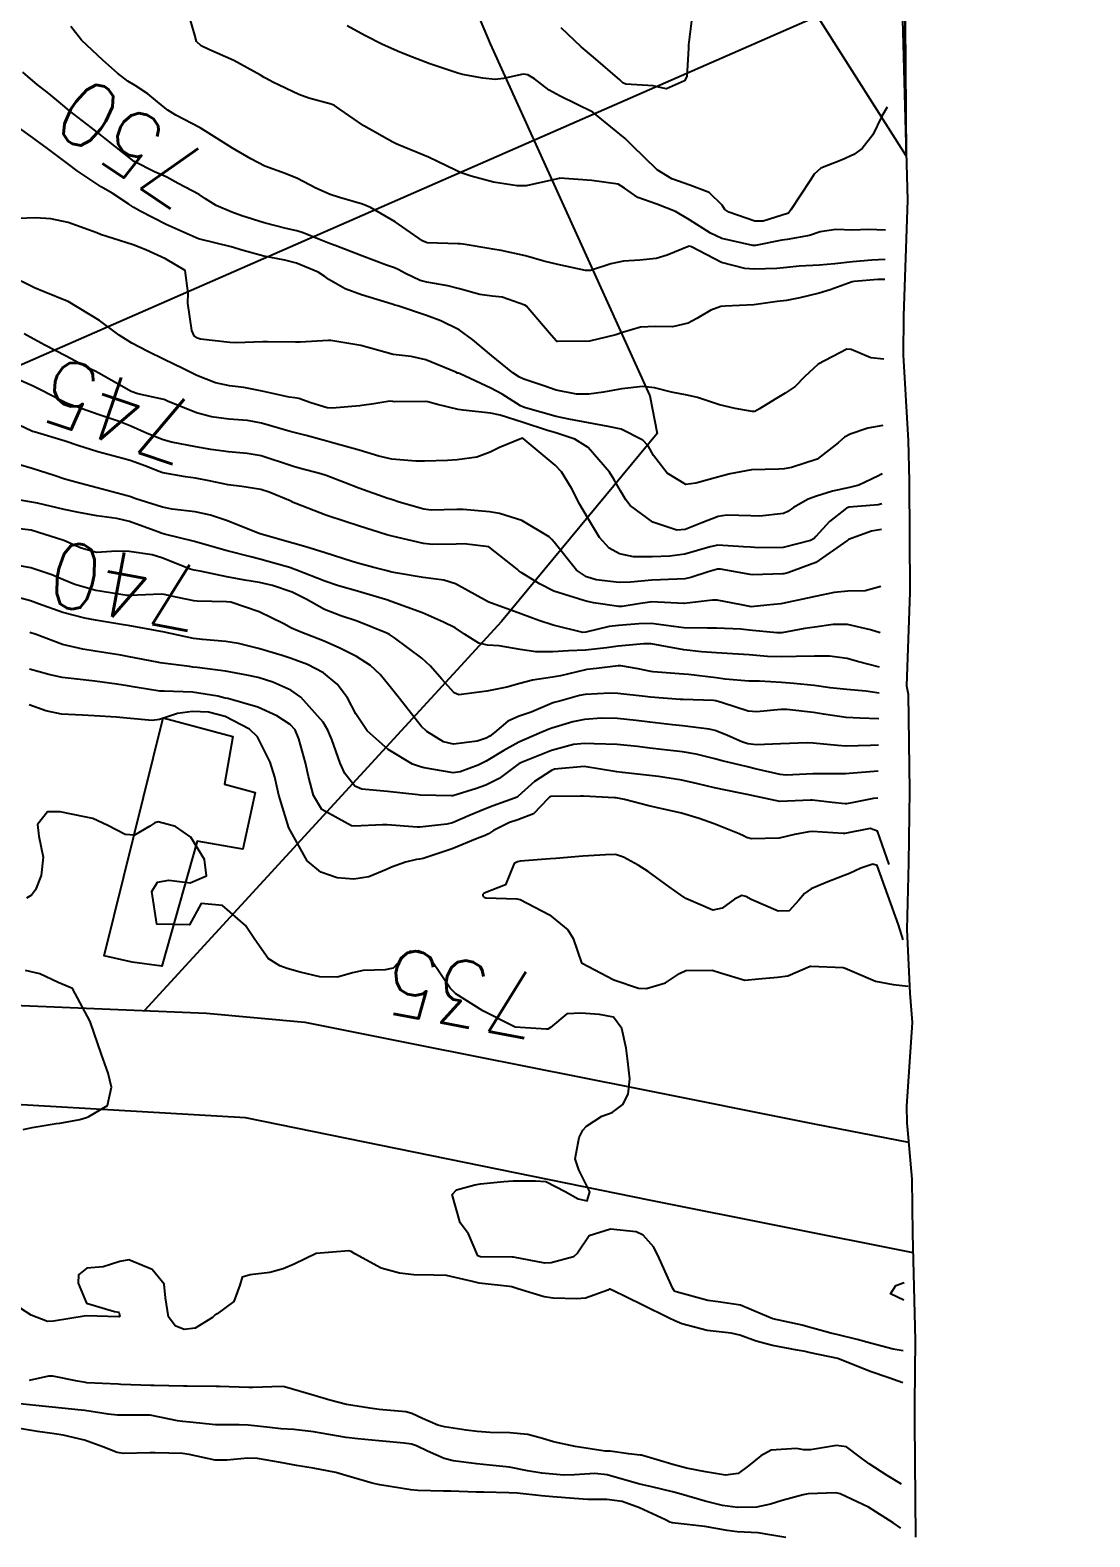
# Model space of a CAD drawing. Header units: metres. Extents: x 318500 to 325275, y 7408834 to 7428799.
# Drawn here: x 324068.4 to 324133.3, y 7420493.1 to 7420585.3 of the extents above; entities that cross this region are included whole.
import ezdxf
from ezdxf.enums import TextEntityAlignment as Align

# ---------------------------------------------------------------- set-up
doc = ezdxf.new("R2010")
doc.units = ezdxf.units.M
doc.header["$MEASUREMENT"] = 0
doc.linetypes.add('CONTINUO', pattern=[0])
for name, color, linetype in [('Area', 45, 'Continuous'), ('Cotas', 45, 'Continuous'), ('Curvas de Nivel 1m', 11, 'Continuous'), ('Curvas de Nivel 5m', 15, 'Continuous'), ('Edificações', 30, 'Continuous'), ('TEXTO', 45, 'Continuous'), ('Vias Primárias', 230, 'Continuous'), ('Vias Secundárias', 230, 'Continuous')]:
    doc.layers.add(name, color=color, linetype=linetype)
doc.styles.add('Style-STANDARD', font='STANDARD.shx')

msp = doc.modelspace()

# ---------------------------------------------------------------- linework, layer by layer
at = {"layer": 'Area'}
msp.add_lwpolyline([(324121.803, 7420585.949), (324122.112, 7420574.901), (324121.879, 7420567.82), (324121.842, 7420565.413), (324122.147, 7420560.204), (324122.21, 7420557.709), (324122.25, 7420550.921), (324122.045, 7420545.185), (324122.154, 7420544.686), (324122.24, 7420538.772), (324122.179, 7420534.36), (324122.073, 7420530.286), (324122.263, 7420526.39), (324122.4, 7420524.599), (324122.053, 7420519.484), (324122.076, 7420518.471), (324122.146, 7420517.575), (324122.377, 7420515.022), (324122.429, 7420511.676), (324122.58, 7420505.167), (324122.54, 7420501.293), (324122.54, 7420500.158), (324122.6, 7420493.119)], dxfattribs=at)
at = {"layer": 'Curvas de Nivel 1m', "flags": 128}
for points, elevation in [([(324120.77, 7420573.07), (324119.712, 7420573.094), (324118.765, 7420573.066), (324117.74, 7420573.091), (324116.763, 7420572.957), (324116.111, 7420572.739), (324114.756, 7420572.486), (324114.427, 7420572.441), (324112.817, 7420572.129), (324112.761, 7420572.118), (324112.653, 7420572.131), (324110.756, 7420572.547), (324110.057, 7420572.874), (324108.773, 7420573.692), (324107.917, 7420574.199), (324106.784, 7420574.66), (324105.615, 7420575.055), (324104.794, 7420575.633), (324104.421, 7420575.87), (324102.798, 7420576.095), (324100.853, 7420576.236), (324100.799, 7420576.23), (324100.711, 7420576.203), (324098.795, 7420575.781), (324098.237, 7420575.771), (324096.797, 7420576), (324095.412, 7420576.364), (324094.803, 7420576.575), (324094.453, 7420576.728), (324092.817, 7420577.524), (324090.977, 7420578.279), (324090.829, 7420578.341), (324090.632, 7420578.432), (324088.845, 7420579.448), (324087.347, 7420580.473), (324087.062, 7420580.677), (324086.863, 7420580.767), (324085.499, 7420581.133), (324084.869, 7420581.36), (324083.283, 7420582.119), (324082.878, 7420582.333), (324082.75, 7420582.403), (324082.522, 7420582.535), (324080.893, 7420583.429), (324079.377, 7420584.108), (324078.906, 7420584.324), (324078.62, 7420584.593), (324078.516, 7420584.994), (324078.039, 7420586.599)], 752), ([(324108.94, 7420586.19), (324108.719, 7420584.386), (324108.711, 7420584.192), (324108.622, 7420582.455), (324108.481, 7420582.194), (324107.374, 7420581.706), (324106.876, 7420581.806), (324106.547, 7420581.886), (324104.878, 7420581.996), (324104.705, 7420582.07), (324104.521, 7420582.245), (324102.901, 7420583.643), (324102.147, 7420584.278), (324100.927, 7420585.432)], 754), ([(324120.74, 7420571.26), (324119.939, 7420571.235), (324118.741, 7420571.129), (324117.666, 7420570.992), (324116.738, 7420570.919), (324115.49, 7420570.857), (324114.73, 7420570.784), (324114.123, 7420570.722), (324112.728, 7420570.677), (324112.158, 7420570.709), (324110.734, 7420571.076), (324108.896, 7420572.04), (324108.748, 7420572.087), (324107.412, 7420571.531), (324106.737, 7420571.323), (324105.74, 7420571.22), (324104.734, 7420571.164), (324103.975, 7420571.008), (324102.725, 7420570.591), (324102.413, 7420570.585), (324100.73, 7420570.957), (324099.863, 7420571.173), (324098.738, 7420571.49), (324097.266, 7420571.818), (324096.743, 7420571.897), (324094.921, 7420572.195), (324094.748, 7420572.217), (324094.602, 7420572.227), (324092.748, 7420572.292), (324092.658, 7420572.311), (324092.441, 7420572.405), (324091.447, 7420573.107), (324090.767, 7420573.561), (324089.272, 7420574.445), (324088.782, 7420574.645), (324087.371, 7420575.057), (324086.788, 7420575.243), (324085.927, 7420575.629), (324084.797, 7420576.21), (324084.046, 7420576.518), (324082.807, 7420576.975), (324081.943, 7420577.413), (324080.823, 7420578.074), (324080.039, 7420578.572), (324078.841, 7420579.322), (324077.361, 7420580.096), (324076.857, 7420580.392), (324076.583, 7420580.614), (324075.639, 7420581.4), (324074.873, 7420581.907), (324074.411, 7420582.182), (324073.793, 7420582.656), (324072.892, 7420583.461), (324071.588, 7420584.683), (324070.922, 7420585.511)], 751), ([(324120.87, 7420580.58), (324120.543, 7420580.033), (324119.995, 7420578.886), (324119.34, 7420578.045), (324118.826, 7420577.686), (324118.11, 7420577.352), (324116.811, 7420576.846), (324116.397, 7420576.495), (324116.167, 7420576.089), (324114.975, 7420574.301), (324114.832, 7420574.109), (324114.804, 7420574.085), (324114.779, 7420574.074), (324113.288, 7420573.61), (324112.772, 7420573.602), (324111.191, 7420574.154), (324110.947, 7420574.323), (324110.784, 7420574.591), (324109.991, 7420575.371), (324108.796, 7420575.816), (324107.69, 7420576.201), (324106.808, 7420576.759), (324105.267, 7420578.233), (324104.836, 7420578.667), (324102.86, 7420580.27), (324100.87, 7420581.259), (324100.193, 7420581.62), (324099.295, 7420582.314), (324098.884, 7420582.569), (324098.598, 7420582.611), (324097.39, 7420582.342), (324096.879, 7420582.278), (324096.135, 7420582.357), (324094.883, 7420582.585), (324094.606, 7420582.652), (324092.893, 7420583.236), (324091.571, 7420583.749), (324090.904, 7420584.013), (324089.946, 7420584.44), (324088.918, 7420584.962), (324087.843, 7420585.549)], 753), ([(324120.66, 7420565.18), (324119.868, 7420565.243), (324118.667, 7420565.766), (324118.401, 7420565.788), (324116.658, 7420564.859), (324115.821, 7420564.092), (324115.235, 7420563.507), (324114.635, 7420563.095), (324114.012, 7420562.733), (324113.064, 7420562.126), (324112.766, 7420561.98), (324112.618, 7420561.968), (324111.564, 7420562.146), (324110.623, 7420562.386), (324109.276, 7420562.827), (324108.628, 7420562.977), (324107.677, 7420563.152), (324106.632, 7420563.422), (324105.908, 7420563.496), (324104.631, 7420563.351), (324103.515, 7420563.143), (324102.628, 7420563.024), (324101.868, 7420563.037), (324100.63, 7420563.275), (324099.866, 7420563.535), (324098.636, 7420563.953), (324098.377, 7420564.064), (324097.966, 7420564.33), (324096.656, 7420565.392), (324095.518, 7420566.362), (324094.679, 7420566.96), (324093.558, 7420567.516), (324092.692, 7420567.84), (324090.929, 7420568.427), (324090.751, 7420568.48), (324090.701, 7420568.495), (324090.594, 7420568.538), (324088.707, 7420569.112), (324087.719, 7420569.474), (324086.716, 7420570.044), (324086.468, 7420570.235), (324086.06, 7420570.49), (324084.728, 7420571.046), (324084.025, 7420571.223), (324082.734, 7420571.471), (324081.464, 7420571.824), (324080.742, 7420572.038), (324078.823, 7420572.515), (324078.749, 7420572.537), (324078.596, 7420572.592), (324076.762, 7420573.41), (324075.208, 7420574.199), (324074.777, 7420574.443), (324074.467, 7420574.645), (324073.451, 7420575.324), (324072.79, 7420575.717), (324071.313, 7420576.685), (324070.806, 7420577.069), (324069.417, 7420578.115), (324068.827, 7420578.539), (324068.576, 7420578.724), (324066.848, 7420579.979)], 749), ([(324120.61, 7420561.11), (324119.685, 7420560.958), (324118.598, 7420560.593), (324118.253, 7420560.397), (324117.876, 7420560.061), (324116.58, 7420559.048), (324115.012, 7420558.541), (324114.574, 7420558.465), (324114.245, 7420558.441), (324112.573, 7420558.408), (324111.266, 7420558.15), (324110.721, 7420558.005), (324110.567, 7420557.973), (324109.158, 7420557.584), (324108.56, 7420557.502), (324107.414, 7420558.202), (324106.581, 7420559.286), (324106.247, 7420559.878), (324105.922, 7420560.22), (324104.6, 7420560.886), (324103.798, 7420561.056), (324102.605, 7420561.273), (324101.393, 7420561.497), (324100.611, 7420561.668), (324098.742, 7420562.195), (324098.619, 7420562.235), (324098.433, 7420562.323), (324097.313, 7420563.026), (324096.63, 7420563.395), (324094.743, 7420564.265), (324094.639, 7420564.306), (324094.587, 7420564.319), (324094.474, 7420564.372), (324092.651, 7420565.12), (324091.743, 7420565.324), (324090.655, 7420565.462), (324089.267, 7420565.838), (324088.663, 7420566.013), (324086.841, 7420566.303), (324086.667, 7420566.309), (324084.96, 7420566.211), (324084.665, 7420566.21), (324082.955, 7420566.237), (324082.666, 7420566.233), (324081.052, 7420566.167), (324080.664, 7420566.181), (324078.857, 7420566.397), (324078.668, 7420566.458), (324078.475, 7420566.592), (324078.336, 7420566.932), (324078.078, 7420568.596), (324078.097, 7420569.205), (324077.919, 7420570.598), (324076.73, 7420571.301), (324075.512, 7420571.855), (324074.743, 7420572.173), (324073.135, 7420572.664), (324072.752, 7420572.801), (324072.529, 7420572.897), (324070.763, 7420573.535), (324069.712, 7420573.76), (324068.766, 7420573.818), (324067.73, 7420573.771)], 748), ([(324120.57, 7420558.18), (324120.477, 7420558.125), (324120.346, 7420558.032), (324119.143, 7420557.463), (324118.559, 7420557.327), (324117.521, 7420557.1), (324116.551, 7420556.788), (324116.032, 7420556.603), (324115.133, 7420556.101), (324114.793, 7420555.85), (324114.534, 7420555.728), (324113.083, 7420555.573), (324112.532, 7420555.58), (324111.062, 7420555.622), (324110.531, 7420555.552), (324109.538, 7420555.162), (324108.518, 7420554.744), (324108.005, 7420554.707), (324106.525, 7420555.2), (324105.144, 7420556.231), (324104.876, 7420556.566), (324104.549, 7420557.115), (324104.148, 7420557.839), (324103.876, 7420558.25), (324102.582, 7420559.76), (324101.761, 7420560.278), (324100.595, 7420560.656), (324100.092, 7420560.804), (324098.605, 7420561.303), (324097.202, 7420561.75), (324096.613, 7420561.873), (324094.928, 7420562.054), (324094.616, 7420562.1), (324093.355, 7420562.389), (324092.776, 7420562.552), (324092.622, 7420562.578), (324090.759, 7420562.565), (324090.622, 7420562.583), (324090.447, 7420562.606), (324089.456, 7420562.442), (324088.74, 7420562.327), (324088.618, 7420562.311), (324086.92, 7420562.171), (324086.616, 7420562.201), (324085.607, 7420562.495), (324084.886, 7420562.769), (324084.623, 7420562.81), (324084.296, 7420562.841), (324082.627, 7420563.21), (324081.52, 7420563.438), (324080.63, 7420563.546), (324079.779, 7420563.716), (324078.636, 7420564.172), (324078.357, 7420564.312), (324077.774, 7420564.599), (324076.648, 7420565.144), (324075.642, 7420565.639), (324074.663, 7420566.144), (324073.887, 7420566.648), (324072.683, 7420567.527), (324070.771, 7420568.689), (324070.7, 7420568.726), (324069.288, 7420569.293), (324068.708, 7420569.533), (324067.134, 7420570.318)], 747), ([(324120.54, 7420556.33), (324120.311, 7420556.265), (324118.541, 7420556.119), (324118.485, 7420556.107), (324118.375, 7420556.052), (324117.346, 7420555.249), (324116.514, 7420554.318), (324116.396, 7420554.198), (324116.172, 7420554.085), (324114.506, 7420553.662), (324113.008, 7420553.622), (324112.505, 7420553.663), (324112.072, 7420553.703), (324110.506, 7420553.79), (324110.036, 7420553.698), (324108.501, 7420553.242), (324107.567, 7420553.132), (324106.499, 7420553.085), (324105.351, 7420553.08), (324104.5, 7420553.257), (324103.856, 7420553.603), (324103.27, 7420554.259), (324102.528, 7420555.478), (324102.078, 7420556.275), (324101.55, 7420557.28), (324100.944, 7420558.286), (324100.566, 7420558.689), (324098.612, 7420560.32), (324098.59, 7420560.332), (324098.49, 7420560.321), (324097.16, 7420559.763), (324096.577, 7420559.474), (324095.76, 7420559.17), (324094.57, 7420559.009), (324093.965, 7420558.983), (324092.568, 7420558.932), (324092.04, 7420558.936), (324090.57, 7420559.065), (324089.764, 7420559.246), (324088.577, 7420559.601), (324087.02, 7420560.037), (324086.585, 7420560.154), (324085.332, 7420560.499), (324084.593, 7420560.684), (324084.357, 7420560.749), (324082.601, 7420561.247), (324081.735, 7420561.411), (324080.604, 7420561.508), (324079.538, 7420561.639), (324078.61, 7420561.884), (324076.835, 7420562.607), (324076.687, 7420562.676), (324076.621, 7420562.701), (324075.036, 7420563.046), (324074.626, 7420563.201), (324073.403, 7420563.881), (324072.637, 7420564.321), (324072.41, 7420564.436), (324071.925, 7420564.671), (324070.65, 7420565.346), (324069.34, 7420566.03), (324068.665, 7420566.39), (324068.081, 7420566.726)], 746), ([(324120.48, 7420551.26), (324119.518, 7420550.996), (324118.474, 7420550.974), (324117.636, 7420550.899), (324116.469, 7420550.649), (324116.006, 7420550.548), (324114.462, 7420550.23), (324114.36, 7420550.213), (324113.501, 7420550.12), (324112.56, 7420550.027), (324112.459, 7420550.034), (324111.954, 7420550.138), (324110.464, 7420550.437), (324110.195, 7420550.433), (324108.46, 7420550.222), (324108.431, 7420550.22), (324106.462, 7420550.323), (324106.356, 7420550.317), (324105.784, 7420550.22), (324104.655, 7420550.039), (324104.457, 7420550.039), (324102.902, 7420550.263), (324102.461, 7420550.37), (324102.322, 7420550.412), (324100.47, 7420550.989), (324099.611, 7420551.437), (324098.478, 7420552.123), (324098.359, 7420552.202), (324098.229, 7420552.324), (324096.5, 7420553.702), (324094.983, 7420553.885), (324094.502, 7420553.85), (324093.061, 7420553.832), (324092.502, 7420553.887), (324090.597, 7420554.341), (324090.509, 7420554.362), (324090.256, 7420554.433), (324088.518, 7420554.97), (324087.763, 7420555.22), (324086.527, 7420555.631), (324084.695, 7420556.341), (324084.539, 7420556.414), (324084.347, 7420556.503), (324083.061, 7420557.041), (324082.547, 7420557.2), (324081.38, 7420557.379), (324080.549, 7420557.495), (324079.399, 7420557.724), (324078.553, 7420557.891), (324077.946, 7420557.981), (324076.556, 7420558.222), (324076.264, 7420558.321), (324075.518, 7420558.626), (324074.565, 7420558.976), (324074.112, 7420559.1), (324072.573, 7420559.498), (324071.361, 7420559.896), (324070.582, 7420560.149), (324068.686, 7420560.719), (324068.59, 7420560.75), (324068.538, 7420560.774), (324066.604, 7420561.688)], 744), ([(324120.44, 7420548.44), (324119.855, 7420548.619), (324118.443, 7420548.95), (324117.568, 7420548.938), (324116.441, 7420548.788), (324115.837, 7420548.691), (324114.435, 7420548.44), (324114.12, 7420548.428), (324112.437, 7420548.6), (324111.92, 7420548.655), (324110.438, 7420548.724), (324109.883, 7420548.724), (324108.438, 7420548.743), (324107.821, 7420548.815), (324106.442, 7420549), (324105.682, 7420548.981), (324104.44, 7420548.885), (324103.859, 7420548.829), (324102.433, 7420548.467), (324102.245, 7420548.459), (324100.439, 7420548.899), (324099.559, 7420549.188), (324098.449, 7420549.586), (324096.501, 7420550.308), (324096.46, 7420550.326), (324096.415, 7420550.35), (324094.471, 7420551.428), (324093.746, 7420551.654), (324092.474, 7420551.825), (324090.793, 7420552.101), (324090.478, 7420552.173), (324090.28, 7420552.225), (324089.458, 7420552.435), (324088.484, 7420552.697), (324088.144, 7420552.796), (324086.493, 7420553.329), (324085.296, 7420553.694), (324084.501, 7420553.923), (324082.574, 7420554.464), (324082.509, 7420554.486), (324082.38, 7420554.532), (324080.521, 7420555.29), (324079.466, 7420555.631), (324078.529, 7420555.828), (324077.134, 7420555.998), (324076.533, 7420556.116), (324074.898, 7420556.635), (324074.635, 7420556.733), (324074.541, 7420556.772), (324074.369, 7420556.815), (324072.546, 7420557.293), (324071.463, 7420557.59), (324070.552, 7420557.841), (324069.899, 7420558.046), (324068.558, 7420558.488), (324067.725, 7420558.728)], 743), ([(324120.41, 7420546.34), (324119.059, 7420546.687), (324118.418, 7420546.856), (324117.353, 7420547), (324116.419, 7420547.015), (324115.311, 7420546.988), (324114.419, 7420546.962), (324113.55, 7420546.987), (324112.42, 7420547.082), (324111.415, 7420547.14), (324110.42, 7420547.204), (324109.514, 7420547.266), (324108.422, 7420547.385), (324106.975, 7420547.654), (324106.425, 7420547.751), (324105.974, 7420547.765), (324104.424, 7420547.627), (324103.691, 7420547.519), (324102.421, 7420547.383), (324101.366, 7420547.335), (324100.42, 7420547.269), (324099.382, 7420547.268), (324098.421, 7420547.421), (324097.125, 7420547.631), (324096.423, 7420547.686), (324095.88, 7420547.806), (324095.01, 7420548.361), (324094.435, 7420548.736), (324093.726, 7420549.095), (324092.449, 7420549.661), (324090.52, 7420550.358), (324090.459, 7420550.377), (324090.332, 7420550.422), (324088.882, 7420550.861), (324088.465, 7420550.975), (324087.302, 7420551.302), (324086.471, 7420551.59), (324084.685, 7420552.29), (324084.479, 7420552.378), (324084.391, 7420552.413), (324084.012, 7420552.507), (324082.486, 7420552.936), (324081.941, 7420553.086), (324080.493, 7420553.456), (324079.271, 7420553.799), (324078.502, 7420554.015), (324076.65, 7420554.465), (324076.508, 7420554.507), (324076.251, 7420554.614), (324074.519, 7420555.244), (324073.748, 7420555.421), (324072.524, 7420555.594), (324071.409, 7420555.794), (324070.529, 7420555.984), (324068.891, 7420556.359), (324068.536, 7420556.43), (324066.766, 7420556.738)], 742), ([(324120.39, 7420544.75), (324119.567, 7420544.864), (324118.394, 7420544.968), (324117.381, 7420545.08), (324116.397, 7420545.211), (324115.171, 7420545.326), (324114.399, 7420545.39), (324113.054, 7420545.47), (324112.4, 7420545.487), (324110.953, 7420545.601), (324110.403, 7420545.678), (324108.71, 7420545.88), (324108.406, 7420545.904), (324106.559, 7420546.057), (324106.408, 7420546.077), (324105.64, 7420546.222), (324104.585, 7420546.41), (324104.412, 7420546.409), (324103.082, 7420546.26), (324102.491, 7420546.186), (324102.408, 7420546.169), (324100.893, 7420545.794), (324100.401, 7420545.715), (324099.171, 7420545.536), (324098.395, 7420545.33), (324097.601, 7420545.119), (324096.388, 7420544.871), (324094.658, 7420544.64), (324094.384, 7420544.758), (324093.62, 7420545.61), (324092.941, 7420546.392), (324092.407, 7420546.878), (324090.72, 7420548.123), (324090.429, 7420548.329), (324090.262, 7420548.423), (324088.44, 7420549.144), (324087.438, 7420549.472), (324086.451, 7420549.865), (324085.333, 7420550.491), (324084.464, 7420550.924), (324083.27, 7420551.32), (324082.47, 7420551.503), (324081.582, 7420551.654), (324080.473, 7420551.861), (324078.844, 7420552.208), (324078.477, 7420552.265), (324078.22, 7420552.327), (324077.585, 7420552.593), (324076.486, 7420553.029), (324075.908, 7420553.199), (324074.492, 7420553.416), (324073.718, 7420553.421), (324072.49, 7420553.355), (324071.552, 7420553.617), (324070.501, 7420554.081), (324068.51, 7420554.72), (324066.513, 7420554.927)], 741), ([(324120.35, 7420541.57), (324119.853, 7420541.543), (324118.345, 7420541.511), (324117.825, 7420541.538), (324116.346, 7420541.695), (324115.973, 7420541.713), (324114.345, 7420541.649), (324112.887, 7420541.582), (324112.345, 7420541.645), (324111.972, 7420541.761), (324111.097, 7420542.149), (324110.355, 7420542.462), (324109.973, 7420542.549), (324108.358, 7420542.744), (324107.743, 7420542.812), (324106.361, 7420542.965), (324105.51, 7420543.075), (324104.364, 7420543.198), (324103.4, 7420543.219), (324102.363, 7420543.132), (324101.65, 7420542.982), (324100.355, 7420542.599), (324100.131, 7420542.516), (324099.603, 7420542.301), (324098.344, 7420541.747), (324097.424, 7420541.244), (324096.332, 7420540.584), (324095.846, 7420540.347), (324094.757, 7420539.93), (324094.323, 7420539.88), (324092.539, 7420540.184), (324092.328, 7420540.235), (324091.841, 7420540.405), (324090.333, 7420541.303), (324089.06, 7420542.439), (324088.365, 7420543.481), (324087.856, 7420544.458), (324087.223, 7420545.302), (324086.395, 7420545.987), (324085.414, 7420546.49), (324084.405, 7420546.863), (324083.867, 7420547.049), (324082.414, 7420547.48), (324081.193, 7420547.774), (324080.42, 7420547.901), (324078.977, 7420548.019), (324078.423, 7420548.091), (324076.547, 7420548.49), (324076.429, 7420548.517), (324075.881, 7420548.618), (324074.434, 7420548.886), (324074.149, 7420548.928), (324072.438, 7420549.2), (324071.78, 7420549.33), (324070.445, 7420549.676), (324068.954, 7420550.211), (324068.455, 7420550.383), (324067.182, 7420550.733)], 739), ([(324120.33, 7420539.98), (324118.551, 7420539.824), (324118.326, 7420539.814), (324116.584, 7420539.819), (324116.326, 7420539.813), (324114.697, 7420539.731), (324114.325, 7420539.76), (324112.787, 7420540.125), (324112.331, 7420540.237), (324110.786, 7420540.605), (324110.336, 7420540.731), (324109.178, 7420541.017), (324108.34, 7420541.151), (324107.254, 7420541.288), (324106.342, 7420541.386), (324105.596, 7420541.475), (324104.344, 7420541.6), (324102.95, 7420541.647), (324102.344, 7420541.662), (324101.686, 7420541.613), (324100.34, 7420541.244), (324098.509, 7420540.494), (324098.331, 7420540.412), (324098.27, 7420540.381), (324098.192, 7420540.321), (324097.133, 7420539.516), (324096.312, 7420539.113), (324095.743, 7420538.914), (324094.302, 7420538.474), (324094.21, 7420538.463), (324092.302, 7420538.506), (324092.185, 7420538.518), (324090.303, 7420538.733), (324088.735, 7420538.874), (324088.306, 7420539.06), (324087.686, 7420539.831), (324087.4, 7420540.464), (324086.901, 7420541.912), (324086.654, 7420542.475), (324086.357, 7420542.967), (324085.006, 7420544.494), (324084.384, 7420544.936), (324083.296, 7420545.423), (324082.392, 7420545.695), (324081.701, 7420545.849), (324080.395, 7420546.088), (324078.656, 7420546.319), (324078.398, 7420546.344), (324078.187, 7420546.372), (324076.4, 7420546.595), (324076.384, 7420546.594), (324076.313, 7420546.611), (324074.405, 7420546.994), (324073.987, 7420547.064), (324072.41, 7420547.306), (324071.655, 7420547.428), (324070.416, 7420547.729), (324068.816, 7420548.322), (324068.426, 7420548.456)], 738), ([(324120.3, 7420538.33), (324120.041, 7420538.296), (324118.718, 7420538.046), (324118.373, 7420537.975), (324118.299, 7420537.973), (324117.506, 7420538.062), (324116.302, 7420538.199), (324116.181, 7420538.203), (324114.3, 7420538.11), (324112.306, 7420538.538), (324111.801, 7420538.645), (324110.312, 7420538.954), (324109.296, 7420539.195), (324108.318, 7420539.414), (324106.884, 7420539.639), (324106.322, 7420539.705), (324104.671, 7420539.888), (324104.325, 7420539.933), (324102.33, 7420540.26), (324100.527, 7420540.087), (324100.326, 7420540.023), (324099.286, 7420539.335), (324098.302, 7420538.442), (324098.23, 7420538.392), (324098.066, 7420538.322), (324096.768, 7420537.86), (324096.29, 7420537.674), (324095.361, 7420537.277), (324094.277, 7420536.811), (324093.928, 7420536.722), (324092.272, 7420536.556), (324092.119, 7420536.555), (324090.274, 7420536.699), (324090.001, 7420536.697), (324088.272, 7420536.616), (324088.09, 7420536.636), (324086.287, 7420537.621), (324085.773, 7420538.485), (324085.47, 7420539.647), (324085.285, 7420540.49), (324084.877, 7420541.96), (324084.648, 7420542.497), (324084.355, 7420542.829), (324083.522, 7420543.354), (324082.37, 7420543.881), (324080.527, 7420544.409), (324080.378, 7420544.444), (324079.915, 7420544.565), (324078.382, 7420544.815), (324076.635, 7420544.858), (324076.383, 7420544.872), (324074.872, 7420545.12), (324074.386, 7420545.197), (324073.735, 7420545.298), (324072.388, 7420545.472), (324071.306, 7420545.593), (324070.39, 7420545.708), (324069.573, 7420545.884), (324068.395, 7420546.219)], 737), ([(324121, 7420534.26), (324120.274, 7420536.298), (324119.834, 7420536.477), (324118.272, 7420536.156), (324118.172, 7420536.151), (324116.273, 7420536.281), (324116.083, 7420536.272), (324115.205, 7420536.096), (324114.268, 7420535.872), (324112.562, 7420535.832), (324112.268, 7420535.919), (324112.128, 7420535.991), (324111.825, 7420536.137), (324110.279, 7420536.747), (324109.378, 7420537.075), (324108.288, 7420537.407), (324106.741, 7420537.756), (324106.295, 7420537.853), (324104.803, 7420538.232), (324104.301, 7420538.334), (324104.192, 7420538.35), (324102.303, 7420538.445), (324102.116, 7420538.45), (324100.302, 7420538.423), (324100.209, 7420538.384), (324100.123, 7420538.293), (324099.231, 7420537.361), (324098.28, 7420536.999), (324097.762, 7420536.841), (324096.788, 7420536.335), (324096.471, 7420536.134), (324096.267, 7420536.046), (324095.781, 7420535.863), (324094.259, 7420535.222), (324092.483, 7420534.628), (324092.252, 7420534.586), (324092.081, 7420534.572), (324091.394, 7420534.409), (324090.554, 7420534.108), (324090.243, 7420533.954), (324089.169, 7420533.503), (324088.234, 7420533.378), (324087.22, 7420533.45), (324086.233, 7420533.788), (324085.391, 7420534.488), (324084.27, 7420536.5), (324083.659, 7420538.51), (324083.411, 7420539.613), (324083.13, 7420540.518), (324082.343, 7420542.077), (324081.864, 7420542.537), (324080.361, 7420543.318), (324079.359, 7420543.576), (324078.366, 7420543.629), (324077.46, 7420543.497), (324076.358, 7420543.13), (324075.904, 7420543.069), (324074.359, 7420543.218), (324073.732, 7420543.274), (324072.361, 7420543.362), (324071.641, 7420543.391), (324070.362, 7420543.465), (324069.407, 7420543.662), (324068.37, 7420544.039)], 736), ([(324068.02, 7420518.063), (324068.553, 7420518.181), (324070.026, 7420518.42), (324070.259, 7420518.454), (324071.479, 7420518.668), (324071.896, 7420518.798), (324072.033, 7420518.847), (324073.169, 7420519.523), (324073.414, 7420520.646), (324073.211, 7420521.506), (324072.809, 7420522.653), (324072.11, 7420524.66), (324071.033, 7420526.677), (324070.4, 7420526.944), (324070.144, 7420527.046), (324069.023, 7420527.582), (324068.151, 7420527.773)], 734), ([(324121.83, 7420502.57), (324120.965, 7420502.877), (324119.839, 7420503.256), (324117.85, 7420504.05), (324116.182, 7420504.403), (324115.854, 7420504.471), (324115.374, 7420504.565), (324113.857, 7420504.847), (324112.855, 7420505.11), (324111.864, 7420505.484), (324111.327, 7420505.6), (324109.866, 7420505.772), (324108.318, 7420506.176), (324107.873, 7420506.357), (324107.537, 7420506.523), (324105.887, 7420507.344), (324104.04, 7420508.238), (324103.901, 7420508.296), (324103.856, 7420508.285), (324103.776, 7420508.241), (324102.414, 7420507.733), (324101.892, 7420507.698), (324100.43, 7420507.744), (324099.893, 7420507.826), (324098.278, 7420508.314), (324097.902, 7420508.431), (324097.769, 7420508.454), (324095.905, 7420508.659), (324095.498, 7420508.754), (324093.911, 7420509.133), (324093.138, 7420509.155), (324091.912, 7420509.178), (324091.043, 7420509.279), (324089.917, 7420509.575), (324088.307, 7420510.444), (324088.089, 7420510.605), (324087.932, 7420510.642), (324085.93, 7420510.48), (324084.589, 7420509.825), (324083.915, 7420509.529), (324083.108, 7420509.316), (324081.91, 7420509.169), (324081.419, 7420509.026), (324081.271, 7420508.539), (324080.898, 7420507.531), (324079.873, 7420506.791), (324079.729, 7420506.704), (324079.597, 7420506.563), (324078.536, 7420505.901), (324077.863, 7420505.832), (324077.318, 7420506.042), (324076.897, 7420506.595), (324076.714, 7420507.771), (324076.64, 7420508.599), (324075.913, 7420509.493), (324074.476, 7420510.078), (324073.92, 7420509.993), (324072.908, 7420509.657), (324071.914, 7420509.57), (324071.406, 7420509.169), (324071.367, 7420508.668), (324071.882, 7420507.439), (324073.597, 7420506.92), (324073.874, 7420506.88), (324073.933, 7420506.639), (324073.87, 7420506.595), (324071.87, 7420506.66), (324069.867, 7420506.341), (324069.494, 7420506.323), (324068.506, 7420506.71), (324067.876, 7420507.118)], 734), ([(324121.89, 7420507.62), (324121.071, 7420508.008), (324121.393, 7420508.52), (324121.91, 7420508.71)], 736), ([(324121.75, 7420496.36), (324120.862, 7420496.9), (324119.764, 7420497.615), (324119.21, 7420498.028), (324118.39, 7420498.654), (324117.777, 7420498.729), (324116.172, 7420498.472), (324115.774, 7420498.471), (324115.314, 7420498.545), (324113.774, 7420498.454), (324113.144, 7420498.109), (324112.395, 7420497.486), (324111.753, 7420497.025), (324110.982, 7420496.912), (324109.754, 7420497.122), (324108.592, 7420497.337), (324107.761, 7420497.563), (324105.838, 7420498.14), (324105.769, 7420498.151), (324105.055, 7420498.221), (324103.924, 7420498.39), (324103.771, 7420498.385), (324103.628, 7420498.385), (324101.774, 7420498.681), (324100.45, 7420498.953), (324099.779, 7420499.167), (324098.89, 7420499.412), (324097.782, 7420499.506), (324096.578, 7420499.536), (324095.783, 7420499.598), (324095.106, 7420499.673), (324093.785, 7420499.867), (324093.389, 7420499.979), (324092.437, 7420500.39), (324091.794, 7420500.686), (324091.418, 7420500.781), (324089.798, 7420500.943), (324089.212, 7420501.015), (324087.802, 7420501.24), (324086.769, 7420501.502), (324085.81, 7420501.797), (324083.997, 7420502.319), (324083.818, 7420502.34), (324082.06, 7420502.283), (324081.816, 7420502.286), (324080.027, 7420502.347), (324079.817, 7420502.347), (324078.041, 7420502.353), (324077.817, 7420502.357), (324076.019, 7420502.405), (324075.817, 7420502.408), (324073.986, 7420502.469), (324073.817, 7420502.473), (324071.915, 7420502.563), (324071.819, 7420502.576), (324071.328, 7420502.667), (324069.824, 7420502.971), (324069.554, 7420502.964), (324068.38, 7420502.712)], 733), ([(324121.71, 7420493.67), (324121.228, 7420494.005), (324119.724, 7420494.967), (324118.003, 7420495.779), (324117.737, 7420495.833), (324116.039, 7420495.772), (324115.735, 7420495.721), (324114.457, 7420495.364), (324113.726, 7420495.145), (324112.874, 7420494.962), (324111.722, 7420494.939), (324110.8, 7420495.068), (324109.727, 7420495.323), (324108.12, 7420495.79), (324107.736, 7420495.89), (324106.478, 7420496.199), (324105.742, 7420496.374), (324105.524, 7420496.433), (324103.75, 7420496.933), (324102.987, 7420497.012), (324101.75, 7420496.933), (324101.094, 7420496.925), (324099.751, 7420497.034), (324098.867, 7420497.189), (324097.756, 7420497.404), (324096.552, 7420497.538), (324095.759, 7420497.619), (324094.324, 7420497.799), (324093.763, 7420497.933), (324092.739, 7420498.385), (324092.084, 7420498.706), (324091.774, 7420498.805), (324091.312, 7420498.867), (324089.776, 7420499.017), (324088.482, 7420499.144), (324087.778, 7420499.228), (324086.722, 7420499.409), (324085.781, 7420499.563), (324084.569, 7420499.705), (324083.783, 7420499.76), (324083.099, 7420499.826), (324081.784, 7420499.979), (324081.236, 7420499.99), (324079.784, 7420499.986), (324078.209, 7420500.153), (324077.786, 7420500.201), (324077.446, 7420500.245), (324075.79, 7420500.585), (324075.767, 7420500.587), (324073.79, 7420500.59), (324073.217, 7420500.646), (324071.793, 7420500.869), (324071.555, 7420500.903), (324069.796, 7420501.078), (324069.384, 7420501.108), (324067.799, 7420501.286)], 732), ([(324114.676, 7420493.115), (324113.702, 7420493.269), (324112.974, 7420493.382), (324111.703, 7420493.462), (324111.089, 7420493.524), (324109.706, 7420493.775), (324107.897, 7420493.989), (324107.708, 7420494.002), (324107.568, 7420494.041), (324107.316, 7420494.186), (324105.721, 7420494.923), (324104.653, 7420495.299), (324103.728, 7420495.422), (324102.559, 7420495.42), (324101.728, 7420495.483), (324100.412, 7420495.597), (324099.731, 7420495.659), (324098.233, 7420495.812), (324097.733, 7420495.835), (324096.198, 7420495.87), (324095.733, 7420495.879), (324094.167, 7420495.93), (324093.734, 7420495.944), (324092.154, 7420495.973), (324091.734, 7420496.011), (324089.838, 7420496.32), (324089.739, 7420496.341), (324089.372, 7420496.426), (324087.747, 7420496.898), (324087.136, 7420497.073), (324085.753, 7420497.354), (324084.734, 7420497.512), (324083.758, 7420497.7), (324082.349, 7420497.934), (324081.761, 7420497.958), (324080.474, 7420497.835), (324079.759, 7420497.831), (324078.158, 7420498.182), (324077.765, 7420498.248), (324076.092, 7420498.278), (324075.765, 7420498.277), (324074.158, 7420498.24), (324073.765, 7420498.308), (324072.884, 7420498.649), (324071.774, 7420499.06), (324070.465, 7420499.367), (324069.778, 7420499.471), (324068.892, 7420499.586), (324067.781, 7420499.776)], 731)]:
    msp.add_lwpolyline(points, dxfattribs=dict(at, elevation=elevation))
at = {"layer": 'Curvas de Nivel 5m', "flags": 128}
for points, elevation in [([(324120.73, 7420570.05), (324120.293, 7420570.034), (324118.853, 7420569.924), (324118.728, 7420569.892), (324117.389, 7420569.401), (324116.717, 7420569.211), (324115.527, 7420568.912), (324114.707, 7420568.762), (324114.132, 7420568.689), (324112.704, 7420568.499), (324110.965, 7420568.418), (324110.702, 7420568.391), (324110.082, 7420568.169), (324109.224, 7420567.65), (324108.688, 7420567.382), (324107.736, 7420567.147), (324106.684, 7420567.159), (324105.778, 7420567.13), (324104.678, 7420566.795), (324104.269, 7420566.653), (324102.67, 7420566.27), (324100.708, 7420566.251), (324100.67, 7420566.258), (324100.615, 7420566.291), (324100.208, 7420566.766), (324098.887, 7420568.317), (324098.797, 7420568.414), (324098.702, 7420568.482), (324097.323, 7420568.957), (324096.707, 7420569.024), (324095.949, 7420569.116), (324094.711, 7420569.466), (324093.984, 7420569.653), (324092.715, 7420569.875), (324092.298, 7420569.988), (324091.412, 7420570.42), (324090.954, 7420570.657), (324090.725, 7420570.754), (324090.234, 7420570.928), (324088.736, 7420571.496), (324087.102, 7420572.118), (324086.747, 7420572.252), (324086.133, 7420572.489), (324085.145, 7420572.894), (324084.758, 7420573.018), (324084.108, 7420573.169), (324082.765, 7420573.516), (324081.388, 7420573.934), (324080.774, 7420574.154), (324079.828, 7420574.574), (324079.177, 7420574.977), (324078.786, 7420575.232), (324077.485, 7420575.911), (324076.797, 7420576.295), (324076.587, 7420576.402), (324076.048, 7420576.621), (324074.809, 7420577.268), (324073.021, 7420578.667), (324072.832, 7420578.828), (324072.172, 7420579.344), (324070.855, 7420580.358), (324070.441, 7420580.696), (324069.578, 7420581.42), (324068.873, 7420581.973), (324068.462, 7420582.312), (324068.001, 7420582.733)], 750), ([(324120.52, 7420554.75), (324119.911, 7420554.644), (324118.511, 7420554.143), (324118.456, 7420554.106), (324118.394, 7420554.052), (324116.497, 7420552.743), (324114.804, 7420552.105), (324114.547, 7420552.051), (324114.489, 7420552.043), (324112.635, 7420551.982), (324112.488, 7420551.993), (324111.684, 7420552.142), (324110.669, 7420552.334), (324110.492, 7420552.328), (324109.923, 7420552.169), (324108.857, 7420551.812), (324108.483, 7420551.744), (324107.013, 7420551.673), (324106.482, 7420551.652), (324105.177, 7420551.532), (324104.479, 7420551.506), (324103.07, 7420551.672), (324102.484, 7420551.856), (324101.872, 7420552.276), (324100.507, 7420553.97), (324100.364, 7420554.148), (324100.198, 7420554.295), (324098.525, 7420555.304), (324097.146, 7420555.726), (324096.532, 7420555.828), (324094.921, 7420555.979), (324094.534, 7420555.979), (324092.983, 7420555.944), (324092.534, 7420555.989), (324091.016, 7420556.423), (324090.66, 7420556.547), (324090.542, 7420556.583), (324090.332, 7420556.642), (324088.548, 7420557.279), (324087.703, 7420557.614), (324086.556, 7420558.052), (324086.226, 7420558.153), (324084.899, 7420558.505), (324084.561, 7420558.598), (324084.432, 7420558.641), (324082.571, 7420559.262), (324081.714, 7420559.401), (324080.574, 7420559.499), (324079.496, 7420559.651), (324078.578, 7420559.812), (324077.081, 7420560.104), (324076.584, 7420560.236), (324075.607, 7420560.625), (324074.597, 7420561.076), (324073.891, 7420561.356), (324072.607, 7420561.781), (324070.924, 7420562.377), (324070.617, 7420562.509), (324070.223, 7420562.696), (324069.164, 7420563.251), (324068.628, 7420563.512), (324067.245, 7420564.122)], 745), ([(324120.37, 7420543.18), (324119.198, 7420543.211), (324118.368, 7420543.265), (324116.979, 7420543.462), (324116.372, 7420543.552), (324114.738, 7420543.741), (324114.375, 7420543.747), (324112.896, 7420543.601), (324112.373, 7420543.641), (324110.8, 7420544.154), (324110.382, 7420544.277), (324110.246, 7420544.298), (324108.382, 7420544.35), (324108.214, 7420544.36), (324106.384, 7420544.5), (324106.064, 7420544.536), (324104.387, 7420544.729), (324103.901, 7420544.734), (324102.386, 7420544.654), (324102.057, 7420544.602), (324100.91, 7420544.285), (324100.496, 7420544.171), (324100.378, 7420544.128), (324099.089, 7420543.59), (324098.365, 7420543.336), (324097.659, 7420543.029), (324096.84, 7420542.335), (324096.567, 7420542.119), (324096.347, 7420542), (324095.794, 7420541.798), (324094.342, 7420541.616), (324093.73, 7420541.765), (324092.706, 7420542.395), (324092.355, 7420542.733), (324091.045, 7420544.413), (324090.388, 7420545.235), (324089.847, 7420545.881), (324089.255, 7420546.437), (324088.408, 7420546.99), (324087.389, 7420547.492), (324086.422, 7420547.918), (324084.956, 7420548.495), (324084.433, 7420548.726), (324083.964, 7420548.98), (324082.448, 7420549.712), (324080.711, 7420550.302), (324080.457, 7420550.339), (324078.667, 7420550.367), (324078.457, 7420550.39), (324077.482, 7420550.595), (324076.638, 7420550.784), (324076.462, 7420550.804), (324074.544, 7420550.722), (324074.461, 7420550.72), (324074.382, 7420550.719), (324072.464, 7420551.026), (324071.171, 7420551.383), (324070.47, 7420551.668), (324069.759, 7420551.987), (324068.477, 7420552.415), (324066.675, 7420552.738)], 740), ([(324121.86, 7420504.52), (324121.229, 7420504.633), (324119.86, 7420504.993), (324119.04, 7420505.211), (324117.864, 7420505.493), (324117.415, 7420505.606), (324115.87, 7420506.03), (324115.662, 7420506.082), (324113.876, 7420506.484), (324113.24, 7420506.749), (324111.888, 7420507.306), (324110.523, 7420507.518), (324109.892, 7420507.601), (324107.954, 7420508.124), (324107.9, 7420508.148), (324107.855, 7420508.181), (324107.753, 7420508.331), (324106.923, 7420510.195), (324106.59, 7420510.854), (324105.944, 7420511.594), (324105.524, 7420511.795), (324103.947, 7420511.962), (324102.645, 7420511.551), (324101.932, 7420510.498), (324101.684, 7420510.264), (324100.314, 7420509.895), (324099.924, 7420509.89), (324098.002, 7420510.246), (324097.929, 7420510.249), (324096, 7420510.269), (324095.929, 7420510.282), (324095.834, 7420510.341), (324095.266, 7420511.673), (324094.754, 7420512.358), (324094.258, 7420514.084), (324094.521, 7420514.362), (324095.648, 7420514.682), (324095.986, 7420514.734), (324097.428, 7420514.886), (324097.989, 7420514.911), (324099.36, 7420514.928), (324099.989, 7420514.88), (324101.173, 7420514.272), (324101.973, 7420513.814), (324102.525, 7420513.701), (324102.675, 7420514.253), (324102, 7420515.597), (324101.786, 7420516.263), (324102.023, 7420517.572), (324102.261, 7420518.025), (324102.473, 7420518.256), (324103.414, 7420518.872), (324104.043, 7420519.108), (324104.698, 7420519.583), (324105.021, 7420520.226), (324105.131, 7420521.167), (324105.005, 7420522.226), (324104.899, 7420523.029), (324104.638, 7420524.232), (324104.12, 7420524.92), (324103.271, 7420525.1), (324102.124, 7420525.166), (324101.265, 7420525.13), (324100.266, 7420524.288), (324100.109, 7420524.191), (324100.004, 7420524.187), (324098.11, 7420524.32), (324096.125, 7420525.325), (324094.481, 7420526.365), (324094.145, 7420526.709), (324092.991, 7420528.388), (324092.609, 7420528.828), (324092.176, 7420528.993), (324091.642, 7420528.939), (324091.102, 7420528.411), (324090.65, 7420527.927), (324090.161, 7420527.819), (324088.822, 7420527.778), (324088.158, 7420527.635), (324087.241, 7420527.376), (324086.154, 7420527.386), (324084.958, 7420527.685), (324084.154, 7420527.909), (324083.709, 7420528.06), (324083, 7420528.517), (324082.177, 7420529.676), (324081.607, 7420530.539), (324080.208, 7420531.758), (324078.907, 7420531.875), (324078.19, 7420530.58), (324076.19, 7420530.61), (324075.886, 7420532.615), (324076.226, 7420533.186), (324076.93, 7420533.302), (324078.226, 7420533.139), (324079.221, 7420533.579), (324079.1, 7420534.571), (324078.26, 7420535.939), (324077.341, 7420536.594), (324076.274, 7420536.87), (324076.063, 7420536.823), (324075.768, 7420536.618), (324074.826, 7420536.067), (324074.262, 7420536.105), (324073.198, 7420536.651), (324072.276, 7420537.07), (324071.761, 7420537.184), (324070.282, 7420537.482), (324069.496, 7420537.487), (324068.885, 7420536.711), (324068.966, 7420536.002), (324069.231, 7420534.705), (324069.123, 7420533.601), (324068.777, 7420532.712), (324068.531, 7420532.399), (324068.212, 7420532.203)], 735), ([(324121.86, 7420529.66), (324121.559, 7420530.584), (324120.252, 7420534.197), (324119.995, 7420534.29), (324119.255, 7420534.04), (324118.57, 7420533.722), (324118.243, 7420533.59), (324117.131, 7420533.172), (324116.231, 7420532.785), (324115.812, 7420532.501), (324115.468, 7420532.088), (324114.879, 7420531.424), (324114.21, 7420531.401), (324112.547, 7420532.125), (324112.223, 7420532.302), (324111.981, 7420532.376), (324111.528, 7420532.14), (324110.777, 7420531.586), (324110.21, 7420531.467), (324108.562, 7420532.177), (324108.223, 7420532.412), (324107.528, 7420532.893), (324106.245, 7420533.845), (324105.646, 7420534.219), (324104.73, 7420534.708), (324104.256, 7420534.875), (324103.64, 7420534.863), (324102.255, 7420534.765), (324100.603, 7420534.634), (324100.253, 7420534.605), (324098.413, 7420534.479), (324098.251, 7420534.419), (324098.181, 7420534.391), (324098.045, 7420534.322), (324097.53, 7420533.027), (324096.223, 7420532.508), (324096.14, 7420532.423), (324096.134, 7420532.341), (324096.219, 7420532.262), (324096.327, 7420532.231), (324098.218, 7420532.171), (324098.414, 7420532.12), (324100.203, 7420531.184), (324101.33, 7420530.273), (324101.658, 7420529.741), (324102.17, 7420528.26), (324104.155, 7420527.216), (324105.663, 7420526.702), (324106.147, 7420526.678), (324107.318, 7420527.027), (324108.161, 7420527.609), (324108.558, 7420527.782), (324110.165, 7420527.811), (324110.673, 7420527.642), (324112.156, 7420527.184), (324112.998, 7420527.277), (324114.159, 7420527.366), (324114.791, 7420527.464), (324116.169, 7420528.042), (324116.202, 7420528.047), (324118.169, 7420527.956), (324118.292, 7420527.924), (324120.157, 7420527.129), (324121.246, 7420526.917), (324122.15, 7420526.82)], 735)]:
    msp.add_lwpolyline(points, dxfattribs=dict(at, elevation=elevation))
at = {"layer": 'Edificações'}
for points in [[(324122.036, 7420577.61), (324111.887, 7420593.608), (324116.614, 7420597.222), (324115.141, 7420599.114), (324119.958, 7420602.795), (324118.294, 7420605.466), (324121.8, 7420607.599)], [(324121.8, 7420607.599), (324121.387, 7420604.213), (324121.303, 7420597.434), (324121.996, 7420589.226), (324121.803, 7420585.949), (324122.036, 7420577.61)], [(324074.69, 7420528.29), (324072.958, 7420528.684), (324076.58, 7420543.234), (324080.831, 7420542.094), (324080.32, 7420539.184), (324082.209, 7420538.672), (324081.461, 7420535.212), (324078.666, 7420535.684), (324076.501, 7420528.055), (324074.69, 7420528.29)]]:
    msp.add_lwpolyline(points, close=True, dxfattribs=at)
at = {"layer": 'TEXTO', "linetype": 'CONTINUO'}
msp.add_polyline3d([(323872.802, 7420479.471, 0), (324131.582, 7420592.724, 0)], dxfattribs=at)
at = {"layer": 'Vias Primárias'}
for points in [[(323715.644, 7420145.548, 0), (323709.04, 7420132.939)], [(323831.088, 7420001.787, 0), (323833.844, 7420008.443, 0.220888)], [(324025.958, 7420540.817, -0.082412), (324034.673, 7420534.831), (324039.017, 7420529.944, 0.253227), (324050.743, 7420525.688), (324054.202, 7420526.236), (324059.79, 7420526.308), (324065.948, 7420525.718), (324079.235, 7420525.17), (324085.244, 7420524.613), (324092.288, 7420523.223), (324105.419, 7420520.597), (324116.397, 7420518.406), (324122.172, 7420517.283)], [(324122.456, 7420510.508), (324106.413, 7420513.706), (324081.613, 7420518.773), (324067.224, 7420519.606, 0.062212), (324058.771, 7420519.043, 0.096011), (324049.892, 7420515.473, 0.011612), (324040.045, 7420508.782, 0.147498), (324035.447, 7420502.831), (324034.277, 7420495.848), (324028.675, 7420475.901), (324024.12, 7420464.549), (324021.811, 7420457.07), (324021.28, 7420450.634), (324022.14, 7420444.538, 0.219746), (324025.406, 7420439.472, 0.171513), (324035.812, 7420441.102, -0.065594), (324050.338, 7420442.343, -0.04332), (324062.921, 7420440.401), (324076.056, 7420437.679), (324098.259, 7420432.842), (324121.757, 7420427.489), (324130.25, 7420425.449)]]:
    msp.add_lwpolyline(points, format="xyb", dxfattribs=at)
at = {"layer": 'Vias Secundárias'}
msp.add_lwpolyline([(324089.502, 7420601.217), (324096.578, 7420584.46), (324106.352, 7420562.931), (324106.791, 7420560.628), (324097.285, 7420549.132), (324075.429, 7420525.327)], dxfattribs=at)

# ---------------------------------------------------------------- texts
at = {"layer": 'Cotas', "style": 'Style-STANDARD'}
for s, rotation, p in [('750', 146.54657, (324074.614, 7420578.367, 750)), ('745', 161.1681, (324073.812, 7420561.999, 745)), ('740', 169.38228, (324074.29, 7420551.298, 740)), ('735', 169.45916, (324094.874, 7420526.39, 735))]:
    msp.add_text(s, height=4, rotation=rotation, dxfattribs=at).set_placement(p, align=Align.MIDDLE_CENTER)

doc.saveas('drawing.dxf')
